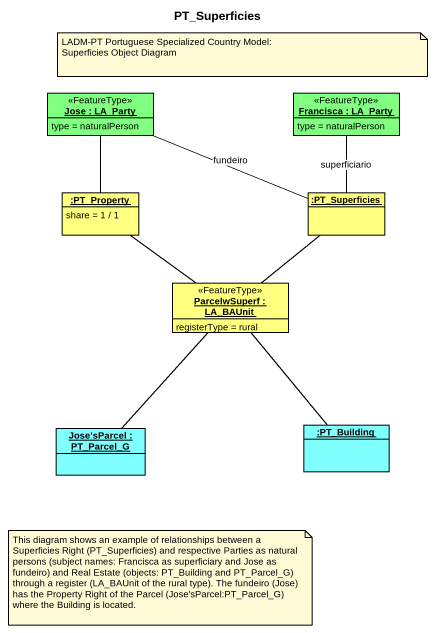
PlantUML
@startuml
title PT_Superficies
hide circle
hide empty members
object "Jose : LA_Party" as Jose <<FeatureType>> #80FF80 {
  type = naturalPerson
}
object "Francisca : LA_Party" as Francisca <<FeatureType>> #80FF80 {
  type = naturalPerson
}
object ":PT_Property" as PT_Property #FFFF80 {
  share = 1 / 1
}
object ":PT_Superficies" as PT_Superficies #FFFF80
object "ParcelwSuperf : LA_BAUnit" as ParcelwSuperf <<FeatureType>> #FFFF80 {
  registerType = rural
}
object "Jose'sParcel : PT_Parcel_G" as Jose_sParcel #80FFFF
object ":PT_Building" as PT_Building #80FFFF
Jose -- PT_Property
Jose -right- PT_Superficies : fundeiro
Francisca -- PT_Superficies : superficiario
PT_Property -- ParcelwSuperf
PT_Superficies -- ParcelwSuperf
ParcelwSuperf -- Jose_sParcel
ParcelwSuperf -- PT_Building
note as N1
  LADM-PT Portuguese Specialized Country Model:
  Superficies Object Diagram
end note
note as N2
  This diagram shows an example of relationships between a Superficies Right (PT_Superficies) and respective Parties as natural persons (subject names: Francisca as superficiary and Jose as fundeiro) and Real Estate (objects: PT_Building and PT_Parcel_G) through a register (LA_BAUnit of the rural type). The fundeiro (Jose) has the Property Right of the Parcel (Jose'sParcel:PT_Parcel_G) where the Building is located.
end note
@enduml
